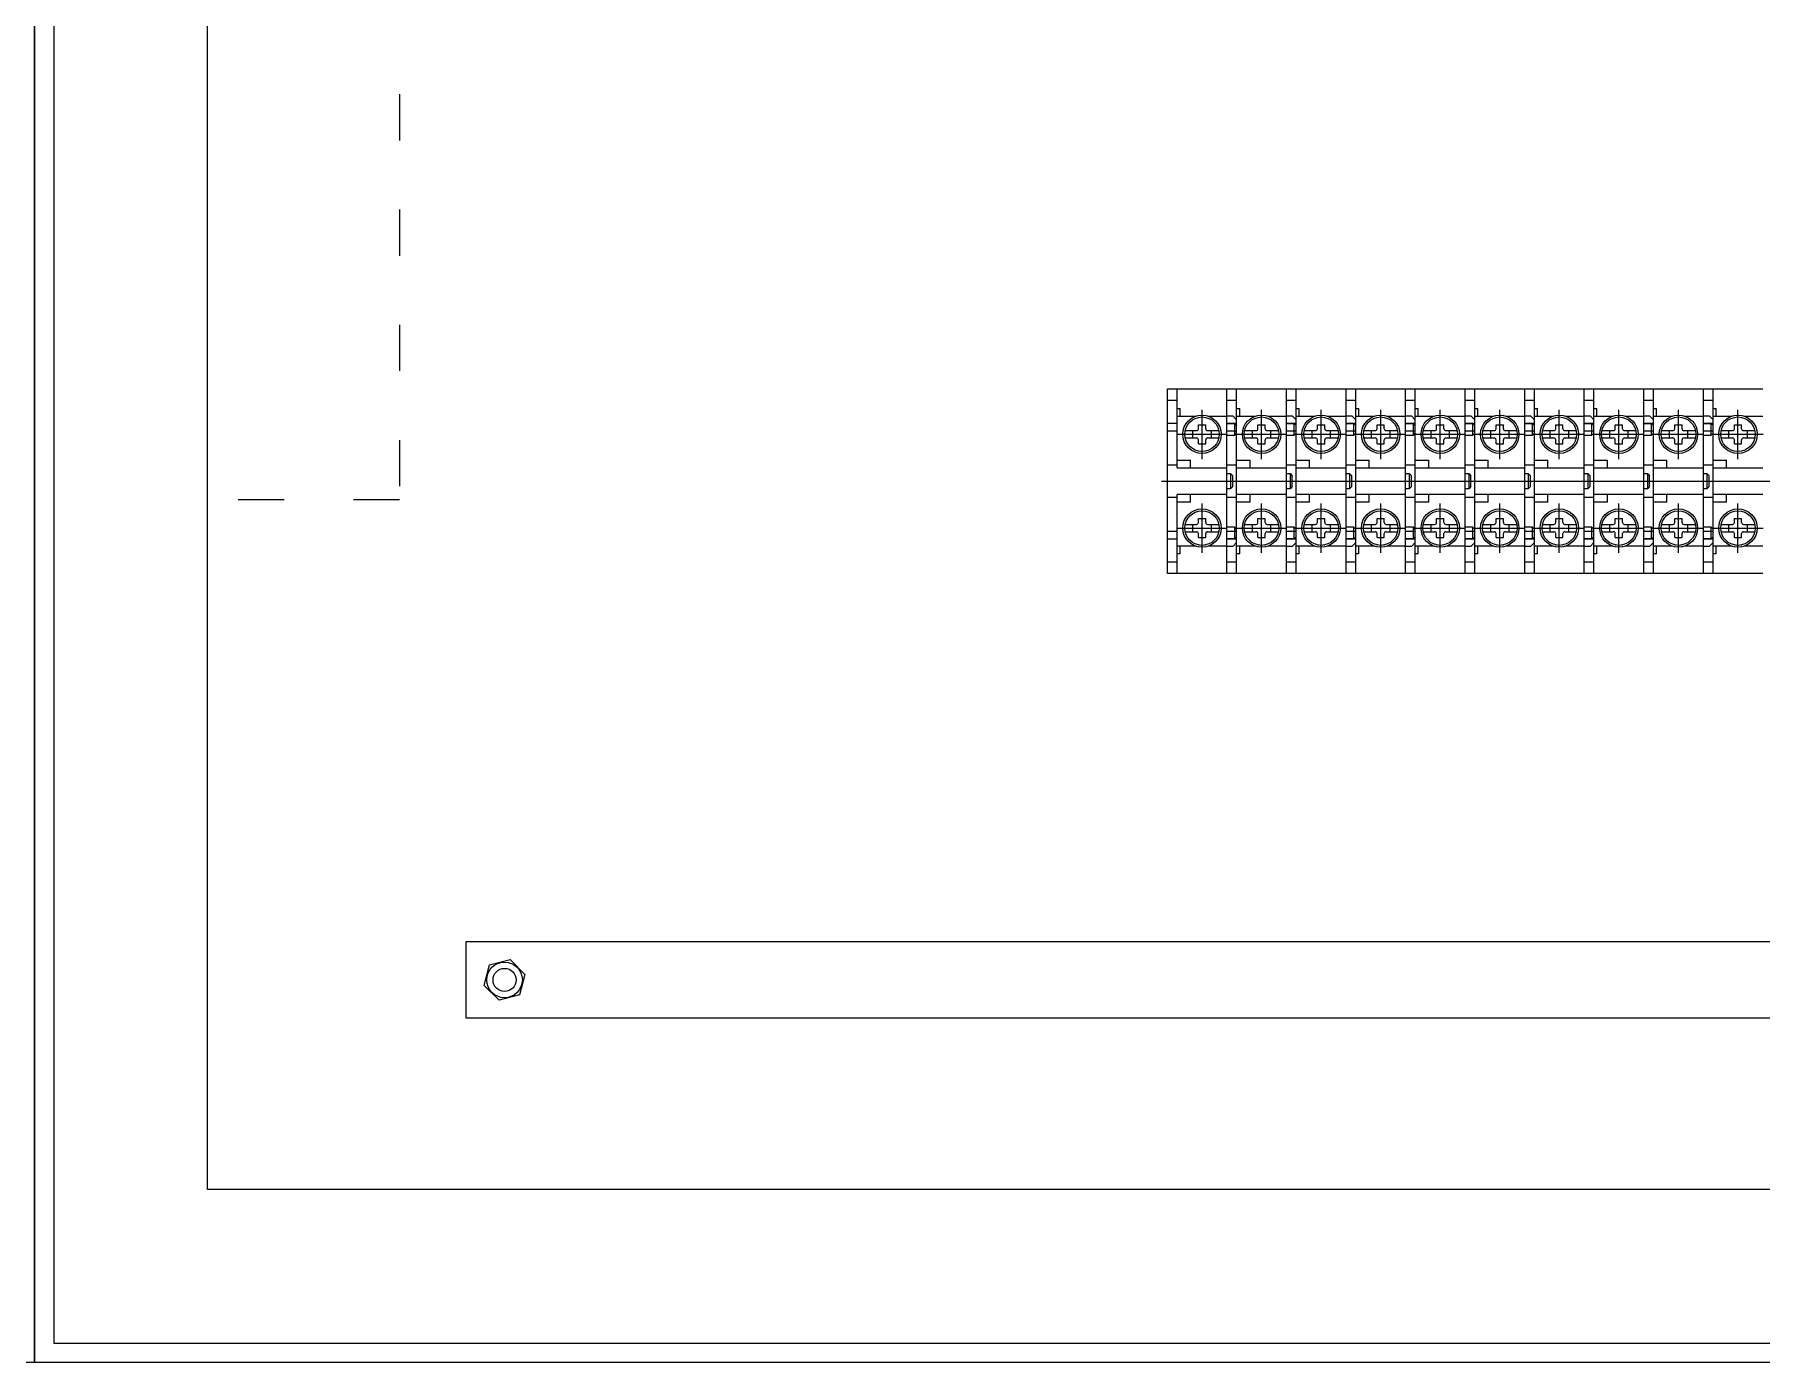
# Model space of a CAD drawing. Header units: millimetres. Extents: x 14879 to 38758, y -20740 to 1136.
# Drawn here: x 35817.1 to 36266.6, y -1711.8 to -1366.2 of the extents above; entities that cross this region are included whole.
import ezdxf

# ---------------------------------------------------------------- set-up
doc = ezdxf.new("R2010")
doc.units = ezdxf.units.MM
doc.linetypes.add('ACAD_ISO03W100', pattern=[30, 12, -18])
doc.linetypes.add('CENTER', pattern=[50.8, 31.75, -6.35, 6.35, -6.35])

msp = doc.modelspace()

# ---------------------------------------------------------------- linework, layer by layer
for p, q in [((35817.11, 288.21), (35817.11, -1666.79)), ((35817.11, -1711.79), (35817.11, 288.21)), ((35822.11, 283.21), (35822.11, -1706.79)), ((35862.11, -1666.79), (35862.11, 243.21)), ((35929.44, -1602.24), (36654.54, -1602.24)), ((35929.44, -1622.24), (35929.44, -1602.24)), ((36654.54, -1622.24), (35929.44, -1622.24)), ((35817.11, -1666.79), (35817.11, -1711.79)), ((36672.11, -1666.79), (35862.11, -1666.79)), ((35822.11, -1706.79), (36712.11, -1706.79)), ((35817.11, -1711.79), (34917.11, -1711.79)), ((36717.11, -1711.79), (35817.11, -1711.79))]:
    msp.add_line(p, q)
at = {"color": 3}
for p, q in [((36111.98, -1458.46), (36127.48, -1458.46)), ((36111.98, -1506.46), (36111.98, -1458.46)), ((36114.48, -1478.96), (36114.48, -1458.46)), ((36127.48, -1506.46), (36127.48, -1458.46)), ((36127.48, -1458.46), (36142.98, -1458.46)), ((36127.48, -1506.46), (36127.48, -1458.46)), ((36129.98, -1478.96), (36129.98, -1458.46)), ((36142.98, -1506.46), (36142.98, -1458.46)), ((36142.98, -1458.46), (36158.48, -1458.46)), ((36142.98, -1506.46), (36142.98, -1458.46)), ((36145.48, -1478.96), (36145.48, -1458.46)), ((36158.48, -1506.46), (36158.48, -1458.46)), ((36158.48, -1458.46), (36173.98, -1458.46)), ((36158.48, -1506.46), (36158.48, -1458.46)), ((36160.98, -1478.96), (36160.98, -1458.46)), ((36173.98, -1506.46), (36173.98, -1458.46)), ((36173.98, -1458.46), (36189.48, -1458.46)), ((36173.98, -1506.46), (36173.98, -1458.46)), ((36176.48, -1478.96), (36176.48, -1458.46)), ((36189.48, -1506.46), (36189.48, -1458.46)), ((36189.48, -1458.46), (36204.98, -1458.46)), ((36189.48, -1506.46), (36189.48, -1458.46)), ((36191.98, -1478.96), (36191.98, -1458.46)), ((36204.98, -1506.46), (36204.98, -1458.46)), ((36204.98, -1458.46), (36220.48, -1458.46)), ((36204.98, -1506.46), (36204.98, -1458.46)), ((36207.48, -1478.96), (36207.48, -1458.46)), ((36220.48, -1506.46), (36220.48, -1458.46)), ((36220.48, -1458.46), (36235.98, -1458.46)), ((36220.48, -1506.46), (36220.48, -1458.46)), ((36222.98, -1478.96), (36222.98, -1458.46)), ((36235.98, -1506.46), (36235.98, -1458.46)), ((36235.98, -1458.46), (36251.48, -1458.46)), ((36235.98, -1506.46), (36235.98, -1458.46)), ((36238.48, -1478.96), (36238.48, -1458.46)), ((36251.48, -1506.46), (36251.48, -1458.46)), ((36251.48, -1458.46), (36266.98, -1458.46)), ((36251.48, -1506.46), (36251.48, -1458.46)), ((36253.98, -1478.96), (36253.98, -1458.46)), ((36114.48, -1461.46), (36111.98, -1461.46)), ((36114.48, -1463.56), (36115.28, -1463.56)), ((36115.28, -1465.56), (36115.28, -1463.56)), ((36129.98, -1461.46), (36127.48, -1461.46)), ((36129.98, -1463.56), (36130.78, -1463.56)), ((36130.78, -1465.56), (36130.78, -1463.56)), ((36145.48, -1461.46), (36142.98, -1461.46)), ((36145.48, -1463.56), (36146.28, -1463.56)), ((36146.28, -1465.56), (36146.28, -1463.56)), ((36160.98, -1461.46), (36158.48, -1461.46)), ((36160.98, -1463.56), (36161.78, -1463.56)), ((36161.78, -1465.56), (36161.78, -1463.56)), ((36176.48, -1461.46), (36173.98, -1461.46)), ((36176.48, -1463.56), (36177.28, -1463.56)), ((36177.28, -1465.56), (36177.28, -1463.56)), ((36191.98, -1461.46), (36189.48, -1461.46)), ((36191.98, -1463.56), (36192.78, -1463.56)), ((36192.78, -1465.56), (36192.78, -1463.56)), ((36207.48, -1461.46), (36204.98, -1461.46)), ((36207.48, -1463.56), (36208.28, -1463.56)), ((36208.28, -1465.56), (36208.28, -1463.56)), ((36222.98, -1461.46), (36220.48, -1461.46)), ((36222.98, -1463.56), (36223.78, -1463.56)), ((36223.78, -1465.56), (36223.78, -1463.56)), ((36238.48, -1461.46), (36235.98, -1461.46)), ((36238.48, -1463.56), (36239.28, -1463.56)), ((36239.28, -1465.56), (36239.28, -1463.56)), ((36253.98, -1461.46), (36251.48, -1461.46)), ((36253.98, -1463.56), (36254.78, -1463.56)), ((36254.78, -1465.56), (36254.78, -1463.56)), ((36114.48, -1467.46), (36111.98, -1467.46)), ((36114.48, -1469.46), (36111.98, -1469.46)), ((36114.48, -1465.56), (36119.28, -1465.56)), ((36116.59, -1469.31), (36119.53, -1469.31)), ((36118.53, -1469.31), (36118.53, -1471.21)), ((36120.03, -1467.81), (36121.93, -1467.81)), ((36120.03, -1468.81), (36120.03, -1467.81)), ((36121.93, -1468.81), (36121.93, -1467.81)), ((36122.43, -1469.31), (36125.38, -1469.31)), ((36122.69, -1465.56), (36127.48, -1465.56)), ((36123.43, -1471.21), (36123.43, -1469.31)), ((36127.48, -1465.46), (36128.98, -1465.46)), ((36127.48, -1467.46), (36129.48, -1467.46)), ((36129.98, -1467.46), (36127.48, -1467.46)), ((36129.98, -1469.46), (36127.48, -1469.46)), ((36129.98, -1466.46), (36128.98, -1465.46)), ((36129.48, -1470.46), (36129.48, -1467.46)), ((36129.48, -1467.46), (36129.98, -1467.96)), ((36129.98, -1465.56), (36134.78, -1465.56)), ((36129.98, -1498.46), (36129.98, -1466.46)), ((36132.09, -1469.31), (36135.03, -1469.31)), ((36134.03, -1469.31), (36134.03, -1471.21)), ((36135.53, -1467.81), (36137.43, -1467.81)), ((36135.53, -1468.81), (36135.53, -1467.81)), ((36137.43, -1468.81), (36137.43, -1467.81)), ((36137.93, -1469.31), (36140.88, -1469.31)), ((36138.19, -1465.56), (36142.98, -1465.56)), ((36138.93, -1471.21), (36138.93, -1469.31)), ((36142.98, -1465.46), (36144.48, -1465.46)), ((36142.98, -1467.46), (36144.98, -1467.46)), ((36145.48, -1467.46), (36142.98, -1467.46)), ((36145.48, -1469.46), (36142.98, -1469.46)), ((36145.48, -1466.46), (36144.48, -1465.46)), ((36144.98, -1470.46), (36144.98, -1467.46)), ((36144.98, -1467.46), (36145.48, -1467.96)), ((36145.48, -1465.56), (36150.28, -1465.56)), ((36145.48, -1498.46), (36145.48, -1466.46)), ((36147.59, -1469.31), (36150.53, -1469.31)), ((36149.53, -1469.31), (36149.53, -1471.21)), ((36151.03, -1467.81), (36152.93, -1467.81)), ((36151.03, -1468.81), (36151.03, -1467.81)), ((36152.93, -1468.81), (36152.93, -1467.81)), ((36153.43, -1469.31), (36156.38, -1469.31)), ((36153.69, -1465.56), (36158.48, -1465.56)), ((36154.43, -1471.21), (36154.43, -1469.31)), ((36158.48, -1465.46), (36159.98, -1465.46)), ((36158.48, -1467.46), (36160.48, -1467.46)), ((36160.98, -1467.46), (36158.48, -1467.46)), ((36160.98, -1469.46), (36158.48, -1469.46)), ((36160.98, -1466.46), (36159.98, -1465.46)), ((36160.48, -1470.46), (36160.48, -1467.46)), ((36160.48, -1467.46), (36160.98, -1467.96)), ((36160.98, -1465.56), (36165.78, -1465.56)), ((36160.98, -1498.46), (36160.98, -1466.46)), ((36163.09, -1469.31), (36166.03, -1469.31)), ((36165.03, -1469.31), (36165.03, -1471.21)), ((36166.53, -1467.81), (36168.43, -1467.81)), ((36166.53, -1468.81), (36166.53, -1467.81)), ((36168.43, -1468.81), (36168.43, -1467.81)), ((36168.93, -1469.31), (36171.88, -1469.31)), ((36169.19, -1465.56), (36173.98, -1465.56)), ((36169.93, -1471.21), (36169.93, -1469.31)), ((36173.98, -1465.46), (36175.48, -1465.46)), ((36173.98, -1467.46), (36175.98, -1467.46)), ((36176.48, -1467.46), (36173.98, -1467.46)), ((36176.48, -1469.46), (36173.98, -1469.46)), ((36176.48, -1466.46), (36175.48, -1465.46)), ((36175.98, -1470.46), (36175.98, -1467.46)), ((36175.98, -1467.46), (36176.48, -1467.96)), ((36176.48, -1465.56), (36181.28, -1465.56)), ((36176.48, -1498.46), (36176.48, -1466.46)), ((36178.59, -1469.31), (36181.53, -1469.31)), ((36180.53, -1469.31), (36180.53, -1471.21)), ((36182.03, -1467.81), (36183.93, -1467.81)), ((36182.03, -1468.81), (36182.03, -1467.81)), ((36183.93, -1468.81), (36183.93, -1467.81)), ((36184.43, -1469.31), (36187.38, -1469.31)), ((36184.69, -1465.56), (36189.48, -1465.56)), ((36185.43, -1471.21), (36185.43, -1469.31)), ((36189.48, -1465.46), (36190.98, -1465.46)), ((36189.48, -1467.46), (36191.48, -1467.46)), ((36191.98, -1467.46), (36189.48, -1467.46)), ((36191.98, -1469.46), (36189.48, -1469.46)), ((36191.98, -1466.46), (36190.98, -1465.46)), ((36191.48, -1470.46), (36191.48, -1467.46)), ((36191.48, -1467.46), (36191.98, -1467.96)), ((36191.98, -1465.56), (36196.78, -1465.56)), ((36191.98, -1498.46), (36191.98, -1466.46)), ((36194.09, -1469.31), (36197.03, -1469.31)), ((36196.03, -1469.31), (36196.03, -1471.21)), ((36197.53, -1467.81), (36199.43, -1467.81)), ((36197.53, -1468.81), (36197.53, -1467.81)), ((36199.43, -1468.81), (36199.43, -1467.81)), ((36199.93, -1469.31), (36202.88, -1469.31)), ((36200.19, -1465.56), (36204.98, -1465.56)), ((36200.93, -1471.21), (36200.93, -1469.31)), ((36204.98, -1465.46), (36206.48, -1465.46)), ((36204.98, -1467.46), (36206.98, -1467.46)), ((36207.48, -1467.46), (36204.98, -1467.46)), ((36207.48, -1469.46), (36204.98, -1469.46)), ((36207.48, -1466.46), (36206.48, -1465.46)), ((36206.98, -1470.46), (36206.98, -1467.46)), ((36206.98, -1467.46), (36207.48, -1467.96)), ((36207.48, -1465.56), (36212.28, -1465.56)), ((36207.48, -1498.46), (36207.48, -1466.46)), ((36209.59, -1469.31), (36212.53, -1469.31)), ((36211.53, -1469.31), (36211.53, -1471.21)), ((36213.03, -1467.81), (36214.93, -1467.81)), ((36213.03, -1468.81), (36213.03, -1467.81)), ((36214.93, -1468.81), (36214.93, -1467.81)), ((36215.43, -1469.31), (36218.38, -1469.31)), ((36215.69, -1465.56), (36220.48, -1465.56)), ((36216.43, -1471.21), (36216.43, -1469.31)), ((36220.48, -1465.46), (36221.98, -1465.46)), ((36220.48, -1467.46), (36222.48, -1467.46)), ((36222.98, -1467.46), (36220.48, -1467.46)), ((36222.98, -1469.46), (36220.48, -1469.46)), ((36222.98, -1466.46), (36221.98, -1465.46)), ((36222.48, -1470.46), (36222.48, -1467.46)), ((36222.48, -1467.46), (36222.98, -1467.96)), ((36222.98, -1465.56), (36227.78, -1465.56)), ((36222.98, -1498.46), (36222.98, -1466.46)), ((36225.09, -1469.31), (36228.03, -1469.31)), ((36227.03, -1469.31), (36227.03, -1471.21)), ((36228.53, -1467.81), (36230.43, -1467.81)), ((36228.53, -1468.81), (36228.53, -1467.81)), ((36230.43, -1468.81), (36230.43, -1467.81)), ((36230.93, -1469.31), (36233.88, -1469.31)), ((36231.19, -1465.56), (36235.98, -1465.56)), ((36231.93, -1471.21), (36231.93, -1469.31)), ((36235.98, -1465.46), (36237.48, -1465.46)), ((36235.98, -1467.46), (36237.98, -1467.46)), ((36238.48, -1467.46), (36235.98, -1467.46)), ((36238.48, -1469.46), (36235.98, -1469.46)), ((36238.48, -1466.46), (36237.48, -1465.46)), ((36237.98, -1470.46), (36237.98, -1467.46)), ((36237.98, -1467.46), (36238.48, -1467.96)), ((36238.48, -1465.56), (36243.28, -1465.56)), ((36238.48, -1498.46), (36238.48, -1466.46)), ((36240.59, -1469.31), (36243.53, -1469.31)), ((36242.53, -1469.31), (36242.53, -1471.21)), ((36244.03, -1467.81), (36245.93, -1467.81)), ((36244.03, -1468.81), (36244.03, -1467.81)), ((36245.93, -1468.81), (36245.93, -1467.81)), ((36246.43, -1469.31), (36249.38, -1469.31)), ((36246.69, -1465.56), (36251.48, -1465.56)), ((36247.43, -1471.21), (36247.43, -1469.31)), ((36251.48, -1465.46), (36252.98, -1465.46)), ((36251.48, -1467.46), (36253.48, -1467.46)), ((36253.98, -1467.46), (36251.48, -1467.46)), ((36253.98, -1469.46), (36251.48, -1469.46)), ((36253.98, -1466.46), (36252.98, -1465.46)), ((36253.48, -1470.46), (36253.48, -1467.46)), ((36253.48, -1467.46), (36253.98, -1467.96)), ((36253.98, -1465.56), (36258.78, -1465.56)), ((36253.98, -1498.46), (36253.98, -1466.46)), ((36256.09, -1469.31), (36259.03, -1469.31)), ((36258.03, -1469.31), (36258.03, -1471.21)), ((36259.53, -1467.81), (36261.43, -1467.81)), ((36259.53, -1468.81), (36259.53, -1467.81)), ((36261.43, -1468.81), (36261.43, -1467.81)), ((36261.93, -1469.31), (36264.88, -1469.31)), ((36262.19, -1465.56), (36266.98, -1465.56)), ((36262.93, -1471.21), (36262.93, -1469.31)), ((36116.59, -1471.21), (36119.53, -1471.21)), ((36120.03, -1472.71), (36120.03, -1471.71)), ((36120.03, -1472.71), (36121.93, -1472.71)), ((36121.93, -1472.71), (36121.93, -1471.71)), ((36122.43, -1471.21), (36125.38, -1471.21)), ((36127.48, -1470.46), (36129.48, -1470.46)), ((36129.48, -1470.46), (36129.98, -1469.96)), ((36132.09, -1471.21), (36135.03, -1471.21)), ((36135.53, -1472.71), (36135.53, -1471.71)), ((36135.53, -1472.71), (36137.43, -1472.71)), ((36137.43, -1472.71), (36137.43, -1471.71)), ((36137.93, -1471.21), (36140.88, -1471.21)), ((36142.98, -1470.46), (36144.98, -1470.46)), ((36144.98, -1470.46), (36145.48, -1469.96)), ((36147.59, -1471.21), (36150.53, -1471.21)), ((36151.03, -1472.71), (36151.03, -1471.71)), ((36151.03, -1472.71), (36152.93, -1472.71)), ((36152.93, -1472.71), (36152.93, -1471.71)), ((36153.43, -1471.21), (36156.38, -1471.21)), ((36158.48, -1470.46), (36160.48, -1470.46)), ((36160.48, -1470.46), (36160.98, -1469.96)), ((36163.09, -1471.21), (36166.03, -1471.21)), ((36166.53, -1472.71), (36166.53, -1471.71)), ((36166.53, -1472.71), (36168.43, -1472.71)), ((36168.43, -1472.71), (36168.43, -1471.71)), ((36168.93, -1471.21), (36171.88, -1471.21)), ((36173.98, -1470.46), (36175.98, -1470.46)), ((36175.98, -1470.46), (36176.48, -1469.96)), ((36178.59, -1471.21), (36181.53, -1471.21)), ((36182.03, -1472.71), (36182.03, -1471.71)), ((36182.03, -1472.71), (36183.93, -1472.71)), ((36183.93, -1472.71), (36183.93, -1471.71)), ((36184.43, -1471.21), (36187.38, -1471.21)), ((36189.48, -1470.46), (36191.48, -1470.46)), ((36191.48, -1470.46), (36191.98, -1469.96)), ((36194.09, -1471.21), (36197.03, -1471.21)), ((36197.53, -1472.71), (36197.53, -1471.71)), ((36197.53, -1472.71), (36199.43, -1472.71)), ((36199.43, -1472.71), (36199.43, -1471.71)), ((36199.93, -1471.21), (36202.88, -1471.21)), ((36204.98, -1470.46), (36206.98, -1470.46)), ((36206.98, -1470.46), (36207.48, -1469.96)), ((36209.59, -1471.21), (36212.53, -1471.21)), ((36213.03, -1472.71), (36213.03, -1471.71)), ((36213.03, -1472.71), (36214.93, -1472.71)), ((36214.93, -1472.71), (36214.93, -1471.71)), ((36215.43, -1471.21), (36218.38, -1471.21)), ((36220.48, -1470.46), (36222.48, -1470.46)), ((36222.48, -1470.46), (36222.98, -1469.96)), ((36225.09, -1471.21), (36228.03, -1471.21)), ((36228.53, -1472.71), (36228.53, -1471.71)), ((36228.53, -1472.71), (36230.43, -1472.71)), ((36230.43, -1472.71), (36230.43, -1471.71)), ((36230.93, -1471.21), (36233.88, -1471.21)), ((36235.98, -1470.46), (36237.98, -1470.46)), ((36237.98, -1470.46), (36238.48, -1469.96)), ((36240.59, -1471.21), (36243.53, -1471.21)), ((36244.03, -1472.71), (36244.03, -1471.71)), ((36244.03, -1472.71), (36245.93, -1472.71)), ((36245.93, -1472.71), (36245.93, -1471.71)), ((36246.43, -1471.21), (36249.38, -1471.21)), ((36251.48, -1470.46), (36253.48, -1470.46)), ((36253.48, -1470.46), (36253.98, -1469.96)), ((36256.09, -1471.21), (36259.03, -1471.21)), ((36259.53, -1472.71), (36259.53, -1471.71)), ((36259.53, -1472.71), (36261.43, -1472.71)), ((36261.43, -1472.71), (36261.43, -1471.71)), ((36261.93, -1471.21), (36264.88, -1471.21)), ((36114.48, -1478.26), (36111.98, -1478.26)), ((36114.48, -1476.96), (36117.98, -1476.96)), ((36117.98, -1478.96), (36117.98, -1476.96)), ((36120.18, -1474.76), (36120.18, -1474.69)), ((36121.78, -1474.69), (36121.78, -1474.76)), ((36129.98, -1478.26), (36127.48, -1478.26)), ((36129.98, -1476.96), (36133.48, -1476.96)), ((36133.48, -1478.96), (36133.48, -1476.96)), ((36135.68, -1474.76), (36135.68, -1474.69)), ((36137.28, -1474.69), (36137.28, -1474.76)), ((36145.48, -1478.26), (36142.98, -1478.26)), ((36145.48, -1476.96), (36148.98, -1476.96)), ((36148.98, -1478.96), (36148.98, -1476.96)), ((36151.18, -1474.76), (36151.18, -1474.69)), ((36152.78, -1474.69), (36152.78, -1474.76)), ((36160.98, -1478.26), (36158.48, -1478.26)), ((36160.98, -1476.96), (36164.48, -1476.96)), ((36164.48, -1478.96), (36164.48, -1476.96)), ((36166.68, -1474.76), (36166.68, -1474.69)), ((36168.28, -1474.69), (36168.28, -1474.76)), ((36176.48, -1478.26), (36173.98, -1478.26)), ((36176.48, -1476.96), (36179.98, -1476.96)), ((36179.98, -1478.96), (36179.98, -1476.96)), ((36182.18, -1474.76), (36182.18, -1474.69)), ((36183.78, -1474.69), (36183.78, -1474.76)), ((36191.98, -1478.26), (36189.48, -1478.26)), ((36191.98, -1476.96), (36195.48, -1476.96)), ((36195.48, -1478.96), (36195.48, -1476.96)), ((36197.68, -1474.76), (36197.68, -1474.69)), ((36199.28, -1474.69), (36199.28, -1474.76)), ((36207.48, -1478.26), (36204.98, -1478.26)), ((36207.48, -1476.96), (36210.98, -1476.96)), ((36210.98, -1478.96), (36210.98, -1476.96)), ((36213.18, -1474.76), (36213.18, -1474.69)), ((36214.78, -1474.69), (36214.78, -1474.76)), ((36222.98, -1478.26), (36220.48, -1478.26)), ((36222.98, -1476.96), (36226.48, -1476.96)), ((36226.48, -1478.96), (36226.48, -1476.96)), ((36228.68, -1474.76), (36228.68, -1474.69)), ((36230.28, -1474.69), (36230.28, -1474.76)), ((36238.48, -1478.26), (36235.98, -1478.26)), ((36238.48, -1476.96), (36241.98, -1476.96)), ((36241.98, -1478.96), (36241.98, -1476.96)), ((36244.18, -1474.76), (36244.18, -1474.69)), ((36245.78, -1474.69), (36245.78, -1474.76)), ((36253.98, -1478.26), (36251.48, -1478.26)), ((36253.98, -1476.96), (36257.48, -1476.96)), ((36257.48, -1478.96), (36257.48, -1476.96)), ((36259.68, -1474.76), (36259.68, -1474.69)), ((36261.28, -1474.69), (36261.28, -1474.76)), ((36114.48, -1478.96), (36127.48, -1478.96)), ((36128.48, -1480.56), (36127.48, -1480.56)), ((36128.48, -1484.36), (36128.48, -1480.56)), ((36128.48, -1480.56), (36128.98, -1481.06)), ((36128.98, -1483.86), (36128.98, -1481.06)), ((36129.98, -1478.96), (36142.98, -1478.96)), ((36143.98, -1480.56), (36142.98, -1480.56)), ((36143.98, -1484.36), (36143.98, -1480.56)), ((36143.98, -1480.56), (36144.48, -1481.06)), ((36144.48, -1483.86), (36144.48, -1481.06)), ((36145.48, -1478.96), (36158.48, -1478.96)), ((36159.48, -1480.56), (36158.48, -1480.56)), ((36159.48, -1484.36), (36159.48, -1480.56)), ((36159.48, -1480.56), (36159.98, -1481.06)), ((36159.98, -1483.86), (36159.98, -1481.06)), ((36160.98, -1478.96), (36173.98, -1478.96)), ((36174.98, -1480.56), (36173.98, -1480.56)), ((36174.98, -1484.36), (36174.98, -1480.56)), ((36174.98, -1480.56), (36175.48, -1481.06)), ((36175.48, -1483.86), (36175.48, -1481.06)), ((36176.48, -1478.96), (36189.48, -1478.96)), ((36190.48, -1480.56), (36189.48, -1480.56)), ((36190.48, -1484.36), (36190.48, -1480.56)), ((36190.48, -1480.56), (36190.98, -1481.06)), ((36190.98, -1483.86), (36190.98, -1481.06)), ((36191.98, -1478.96), (36204.98, -1478.96)), ((36205.98, -1480.56), (36204.98, -1480.56)), ((36205.98, -1484.36), (36205.98, -1480.56)), ((36205.98, -1480.56), (36206.48, -1481.06)), ((36206.48, -1483.86), (36206.48, -1481.06)), ((36207.48, -1478.96), (36220.48, -1478.96)), ((36221.48, -1480.56), (36220.48, -1480.56)), ((36221.48, -1484.36), (36221.48, -1480.56)), ((36221.48, -1480.56), (36221.98, -1481.06)), ((36221.98, -1483.86), (36221.98, -1481.06)), ((36222.98, -1478.96), (36235.98, -1478.96)), ((36236.98, -1480.56), (36235.98, -1480.56)), ((36236.98, -1484.36), (36236.98, -1480.56)), ((36236.98, -1480.56), (36237.48, -1481.06)), ((36237.48, -1483.86), (36237.48, -1481.06)), ((36238.48, -1478.96), (36251.48, -1478.96)), ((36252.48, -1480.56), (36251.48, -1480.56)), ((36252.48, -1484.36), (36252.48, -1480.56)), ((36252.48, -1480.56), (36252.98, -1481.06)), ((36252.98, -1483.86), (36252.98, -1481.06)), ((36253.98, -1478.96), (36266.98, -1478.96)), ((36111.98, -1486.66), (36114.48, -1486.66)), ((36127.48, -1485.96), (36114.48, -1485.96)), ((36114.48, -1506.46), (36114.48, -1485.96)), ((36117.98, -1487.96), (36117.98, -1485.96)), ((36127.48, -1484.36), (36128.48, -1484.36)), ((36127.48, -1486.66), (36129.98, -1486.66)), ((36128.98, -1483.86), (36128.48, -1484.36)), ((36142.98, -1485.96), (36129.98, -1485.96)), ((36129.98, -1506.46), (36129.98, -1485.96)), ((36133.48, -1487.96), (36133.48, -1485.96)), ((36142.98, -1484.36), (36143.98, -1484.36)), ((36142.98, -1486.66), (36145.48, -1486.66)), ((36144.48, -1483.86), (36143.98, -1484.36)), ((36158.48, -1485.96), (36145.48, -1485.96)), ((36145.48, -1506.46), (36145.48, -1485.96)), ((36148.98, -1487.96), (36148.98, -1485.96)), ((36158.48, -1484.36), (36159.48, -1484.36)), ((36158.48, -1486.66), (36160.98, -1486.66)), ((36159.98, -1483.86), (36159.48, -1484.36)), ((36173.98, -1485.96), (36160.98, -1485.96)), ((36160.98, -1506.46), (36160.98, -1485.96)), ((36164.48, -1487.96), (36164.48, -1485.96)), ((36173.98, -1484.36), (36174.98, -1484.36)), ((36173.98, -1486.66), (36176.48, -1486.66)), ((36175.48, -1483.86), (36174.98, -1484.36)), ((36189.48, -1485.96), (36176.48, -1485.96)), ((36176.48, -1506.46), (36176.48, -1485.96)), ((36179.98, -1487.96), (36179.98, -1485.96)), ((36189.48, -1484.36), (36190.48, -1484.36)), ((36189.48, -1486.66), (36191.98, -1486.66)), ((36190.98, -1483.86), (36190.48, -1484.36)), ((36204.98, -1485.96), (36191.98, -1485.96)), ((36191.98, -1506.46), (36191.98, -1485.96)), ((36195.48, -1487.96), (36195.48, -1485.96)), ((36204.98, -1484.36), (36205.98, -1484.36)), ((36204.98, -1486.66), (36207.48, -1486.66)), ((36206.48, -1483.86), (36205.98, -1484.36)), ((36220.48, -1485.96), (36207.48, -1485.96)), ((36207.48, -1506.46), (36207.48, -1485.96)), ((36210.98, -1487.96), (36210.98, -1485.96)), ((36220.48, -1484.36), (36221.48, -1484.36)), ((36220.48, -1486.66), (36222.98, -1486.66)), ((36221.98, -1483.86), (36221.48, -1484.36)), ((36235.98, -1485.96), (36222.98, -1485.96)), ((36222.98, -1506.46), (36222.98, -1485.96)), ((36226.48, -1487.96), (36226.48, -1485.96)), ((36235.98, -1484.36), (36236.98, -1484.36)), ((36235.98, -1486.66), (36238.48, -1486.66)), ((36237.48, -1483.86), (36236.98, -1484.36)), ((36251.48, -1485.96), (36238.48, -1485.96)), ((36238.48, -1506.46), (36238.48, -1485.96)), ((36241.98, -1487.96), (36241.98, -1485.96)), ((36251.48, -1484.36), (36252.48, -1484.36)), ((36251.48, -1486.66), (36253.98, -1486.66)), ((36252.98, -1483.86), (36252.48, -1484.36)), ((36266.98, -1485.96), (36253.98, -1485.96)), ((36253.98, -1506.46), (36253.98, -1485.96)), ((36257.48, -1487.96), (36257.48, -1485.96)), ((36117.98, -1487.96), (36114.48, -1487.96)), ((36120.03, -1492.21), (36121.93, -1492.21)), ((36120.03, -1493.21), (36120.03, -1492.21)), ((36121.93, -1493.21), (36121.93, -1492.21)), ((36133.48, -1487.96), (36129.98, -1487.96)), ((36135.53, -1492.21), (36137.43, -1492.21)), ((36135.53, -1493.21), (36135.53, -1492.21)), ((36137.43, -1493.21), (36137.43, -1492.21)), ((36148.98, -1487.96), (36145.48, -1487.96)), ((36151.03, -1492.21), (36152.93, -1492.21)), ((36151.03, -1493.21), (36151.03, -1492.21)), ((36152.93, -1493.21), (36152.93, -1492.21)), ((36164.48, -1487.96), (36160.98, -1487.96)), ((36166.53, -1492.21), (36168.43, -1492.21)), ((36166.53, -1493.21), (36166.53, -1492.21)), ((36168.43, -1493.21), (36168.43, -1492.21)), ((36179.98, -1487.96), (36176.48, -1487.96)), ((36182.03, -1492.21), (36183.93, -1492.21)), ((36182.03, -1493.21), (36182.03, -1492.21)), ((36183.93, -1493.21), (36183.93, -1492.21)), ((36195.48, -1487.96), (36191.98, -1487.96)), ((36197.53, -1492.21), (36199.43, -1492.21)), ((36197.53, -1493.21), (36197.53, -1492.21)), ((36199.43, -1493.21), (36199.43, -1492.21)), ((36210.98, -1487.96), (36207.48, -1487.96)), ((36213.03, -1492.21), (36214.93, -1492.21)), ((36213.03, -1493.21), (36213.03, -1492.21)), ((36214.93, -1493.21), (36214.93, -1492.21)), ((36226.48, -1487.96), (36222.98, -1487.96)), ((36228.53, -1492.21), (36230.43, -1492.21)), ((36228.53, -1493.21), (36228.53, -1492.21)), ((36230.43, -1493.21), (36230.43, -1492.21)), ((36241.98, -1487.96), (36238.48, -1487.96)), ((36244.03, -1492.21), (36245.93, -1492.21)), ((36244.03, -1493.21), (36244.03, -1492.21)), ((36245.93, -1493.21), (36245.93, -1492.21)), ((36257.48, -1487.96), (36253.98, -1487.96)), ((36259.53, -1492.21), (36261.43, -1492.21)), ((36259.53, -1493.21), (36259.53, -1492.21)), ((36261.43, -1493.21), (36261.43, -1492.21)), ((36111.98, -1495.46), (36114.48, -1495.46)), ((36116.59, -1493.71), (36119.53, -1493.71)), ((36116.59, -1495.61), (36119.53, -1495.61)), ((36118.53, -1493.71), (36118.53, -1495.61)), ((36120.03, -1497.11), (36120.03, -1496.11)), ((36121.93, -1497.11), (36121.93, -1496.11)), ((36122.43, -1493.71), (36125.38, -1493.71)), ((36122.43, -1495.61), (36125.38, -1495.61)), ((36123.43, -1495.61), (36123.43, -1493.71)), ((36129.48, -1494.46), (36127.48, -1494.46)), ((36127.48, -1495.46), (36129.98, -1495.46)), ((36129.48, -1497.46), (36129.48, -1494.46)), ((36129.98, -1494.96), (36129.48, -1494.46)), ((36132.09, -1493.71), (36135.03, -1493.71)), ((36132.09, -1495.61), (36135.03, -1495.61)), ((36134.03, -1493.71), (36134.03, -1495.61)), ((36135.53, -1497.11), (36135.53, -1496.11)), ((36137.43, -1497.11), (36137.43, -1496.11)), ((36137.93, -1493.71), (36140.88, -1493.71)), ((36137.93, -1495.61), (36140.88, -1495.61)), ((36138.93, -1495.61), (36138.93, -1493.71)), ((36144.98, -1494.46), (36142.98, -1494.46)), ((36142.98, -1495.46), (36145.48, -1495.46)), ((36144.98, -1497.46), (36144.98, -1494.46)), ((36145.48, -1494.96), (36144.98, -1494.46)), ((36147.59, -1493.71), (36150.53, -1493.71)), ((36147.59, -1495.61), (36150.53, -1495.61)), ((36149.53, -1493.71), (36149.53, -1495.61)), ((36151.03, -1497.11), (36151.03, -1496.11)), ((36152.93, -1497.11), (36152.93, -1496.11)), ((36153.43, -1493.71), (36156.38, -1493.71)), ((36153.43, -1495.61), (36156.38, -1495.61)), ((36154.43, -1495.61), (36154.43, -1493.71)), ((36160.48, -1494.46), (36158.48, -1494.46)), ((36158.48, -1495.46), (36160.98, -1495.46)), ((36160.48, -1497.46), (36160.48, -1494.46)), ((36160.98, -1494.96), (36160.48, -1494.46)), ((36163.09, -1493.71), (36166.03, -1493.71)), ((36163.09, -1495.61), (36166.03, -1495.61)), ((36165.03, -1493.71), (36165.03, -1495.61)), ((36166.53, -1497.11), (36166.53, -1496.11)), ((36168.43, -1497.11), (36168.43, -1496.11)), ((36168.93, -1493.71), (36171.88, -1493.71)), ((36168.93, -1495.61), (36171.88, -1495.61)), ((36169.93, -1495.61), (36169.93, -1493.71)), ((36175.98, -1494.46), (36173.98, -1494.46)), ((36173.98, -1495.46), (36176.48, -1495.46)), ((36175.98, -1497.46), (36175.98, -1494.46)), ((36176.48, -1494.96), (36175.98, -1494.46)), ((36178.59, -1493.71), (36181.53, -1493.71)), ((36178.59, -1495.61), (36181.53, -1495.61)), ((36180.53, -1493.71), (36180.53, -1495.61)), ((36182.03, -1497.11), (36182.03, -1496.11)), ((36183.93, -1497.11), (36183.93, -1496.11)), ((36184.43, -1493.71), (36187.38, -1493.71)), ((36184.43, -1495.61), (36187.38, -1495.61)), ((36185.43, -1495.61), (36185.43, -1493.71)), ((36191.48, -1494.46), (36189.48, -1494.46)), ((36189.48, -1495.46), (36191.98, -1495.46)), ((36191.48, -1497.46), (36191.48, -1494.46)), ((36191.98, -1494.96), (36191.48, -1494.46)), ((36194.09, -1493.71), (36197.03, -1493.71)), ((36194.09, -1495.61), (36197.03, -1495.61)), ((36196.03, -1493.71), (36196.03, -1495.61)), ((36197.53, -1497.11), (36197.53, -1496.11)), ((36199.43, -1497.11), (36199.43, -1496.11)), ((36199.93, -1493.71), (36202.88, -1493.71)), ((36199.93, -1495.61), (36202.88, -1495.61)), ((36200.93, -1495.61), (36200.93, -1493.71)), ((36206.98, -1494.46), (36204.98, -1494.46)), ((36204.98, -1495.46), (36207.48, -1495.46)), ((36206.98, -1497.46), (36206.98, -1494.46)), ((36207.48, -1494.96), (36206.98, -1494.46)), ((36209.59, -1493.71), (36212.53, -1493.71)), ((36209.59, -1495.61), (36212.53, -1495.61)), ((36211.53, -1493.71), (36211.53, -1495.61)), ((36213.03, -1497.11), (36213.03, -1496.11)), ((36214.93, -1497.11), (36214.93, -1496.11)), ((36215.43, -1493.71), (36218.38, -1493.71)), ((36215.43, -1495.61), (36218.38, -1495.61)), ((36216.43, -1495.61), (36216.43, -1493.71)), ((36222.48, -1494.46), (36220.48, -1494.46)), ((36220.48, -1495.46), (36222.98, -1495.46)), ((36222.48, -1497.46), (36222.48, -1494.46)), ((36222.98, -1494.96), (36222.48, -1494.46)), ((36225.09, -1493.71), (36228.03, -1493.71)), ((36225.09, -1495.61), (36228.03, -1495.61)), ((36227.03, -1493.71), (36227.03, -1495.61)), ((36228.53, -1497.11), (36228.53, -1496.11)), ((36230.43, -1497.11), (36230.43, -1496.11)), ((36230.93, -1493.71), (36233.88, -1493.71)), ((36230.93, -1495.61), (36233.88, -1495.61)), ((36231.93, -1495.61), (36231.93, -1493.71)), ((36237.98, -1494.46), (36235.98, -1494.46)), ((36235.98, -1495.46), (36238.48, -1495.46)), ((36237.98, -1497.46), (36237.98, -1494.46)), ((36238.48, -1494.96), (36237.98, -1494.46)), ((36240.59, -1493.71), (36243.53, -1493.71)), ((36240.59, -1495.61), (36243.53, -1495.61)), ((36242.53, -1493.71), (36242.53, -1495.61)), ((36244.03, -1497.11), (36244.03, -1496.11)), ((36245.93, -1497.11), (36245.93, -1496.11)), ((36246.43, -1493.71), (36249.38, -1493.71)), ((36246.43, -1495.61), (36249.38, -1495.61)), ((36247.43, -1495.61), (36247.43, -1493.71)), ((36253.48, -1494.46), (36251.48, -1494.46)), ((36251.48, -1495.46), (36253.98, -1495.46)), ((36253.48, -1497.46), (36253.48, -1494.46)), ((36253.98, -1494.96), (36253.48, -1494.46)), ((36256.09, -1493.71), (36259.03, -1493.71)), ((36256.09, -1495.61), (36259.03, -1495.61)), ((36258.03, -1493.71), (36258.03, -1495.61)), ((36259.53, -1497.11), (36259.53, -1496.11)), ((36261.43, -1497.11), (36261.43, -1496.11)), ((36261.93, -1493.71), (36264.88, -1493.71)), ((36261.93, -1495.61), (36264.88, -1495.61)), ((36262.93, -1495.61), (36262.93, -1493.71)), ((36111.98, -1497.46), (36114.48, -1497.46)), ((36119.28, -1499.36), (36114.48, -1499.36)), ((36115.28, -1501.36), (36115.28, -1499.36)), ((36120.03, -1497.11), (36121.93, -1497.11)), ((36120.18, -1499.16), (36120.18, -1499.09)), ((36121.78, -1499.09), (36121.78, -1499.16)), ((36127.48, -1499.36), (36122.69, -1499.36)), ((36129.48, -1497.46), (36127.48, -1497.46)), ((36127.48, -1497.46), (36129.98, -1497.46)), ((36128.98, -1499.46), (36127.48, -1499.46)), ((36128.98, -1499.46), (36129.98, -1498.46)), ((36129.98, -1496.96), (36129.48, -1497.46)), ((36134.78, -1499.36), (36129.98, -1499.36)), ((36130.78, -1501.36), (36130.78, -1499.36)), ((36135.53, -1497.11), (36137.43, -1497.11)), ((36135.68, -1499.16), (36135.68, -1499.09)), ((36137.28, -1499.09), (36137.28, -1499.16)), ((36142.98, -1499.36), (36138.19, -1499.36)), ((36144.98, -1497.46), (36142.98, -1497.46)), ((36142.98, -1497.46), (36145.48, -1497.46)), ((36144.48, -1499.46), (36142.98, -1499.46)), ((36144.48, -1499.46), (36145.48, -1498.46)), ((36145.48, -1496.96), (36144.98, -1497.46)), ((36150.28, -1499.36), (36145.48, -1499.36)), ((36146.28, -1501.36), (36146.28, -1499.36)), ((36151.03, -1497.11), (36152.93, -1497.11)), ((36151.18, -1499.16), (36151.18, -1499.09)), ((36152.78, -1499.09), (36152.78, -1499.16)), ((36158.48, -1499.36), (36153.69, -1499.36)), ((36160.48, -1497.46), (36158.48, -1497.46)), ((36158.48, -1497.46), (36160.98, -1497.46)), ((36159.98, -1499.46), (36158.48, -1499.46)), ((36159.98, -1499.46), (36160.98, -1498.46)), ((36160.98, -1496.96), (36160.48, -1497.46)), ((36165.78, -1499.36), (36160.98, -1499.36)), ((36161.78, -1501.36), (36161.78, -1499.36)), ((36166.53, -1497.11), (36168.43, -1497.11)), ((36166.68, -1499.16), (36166.68, -1499.09)), ((36168.28, -1499.09), (36168.28, -1499.16)), ((36173.98, -1499.36), (36169.19, -1499.36)), ((36175.98, -1497.46), (36173.98, -1497.46)), ((36173.98, -1497.46), (36176.48, -1497.46)), ((36175.48, -1499.46), (36173.98, -1499.46)), ((36175.48, -1499.46), (36176.48, -1498.46)), ((36176.48, -1496.96), (36175.98, -1497.46)), ((36181.28, -1499.36), (36176.48, -1499.36)), ((36177.28, -1501.36), (36177.28, -1499.36)), ((36182.03, -1497.11), (36183.93, -1497.11)), ((36182.18, -1499.16), (36182.18, -1499.09)), ((36183.78, -1499.09), (36183.78, -1499.16)), ((36189.48, -1499.36), (36184.69, -1499.36)), ((36191.48, -1497.46), (36189.48, -1497.46)), ((36189.48, -1497.46), (36191.98, -1497.46)), ((36190.98, -1499.46), (36189.48, -1499.46)), ((36190.98, -1499.46), (36191.98, -1498.46)), ((36191.98, -1496.96), (36191.48, -1497.46)), ((36196.78, -1499.36), (36191.98, -1499.36)), ((36192.78, -1501.36), (36192.78, -1499.36)), ((36197.53, -1497.11), (36199.43, -1497.11)), ((36197.68, -1499.16), (36197.68, -1499.09)), ((36199.28, -1499.09), (36199.28, -1499.16)), ((36204.98, -1499.36), (36200.19, -1499.36)), ((36206.98, -1497.46), (36204.98, -1497.46)), ((36204.98, -1497.46), (36207.48, -1497.46)), ((36206.48, -1499.46), (36204.98, -1499.46)), ((36206.48, -1499.46), (36207.48, -1498.46)), ((36207.48, -1496.96), (36206.98, -1497.46)), ((36212.28, -1499.36), (36207.48, -1499.36)), ((36208.28, -1501.36), (36208.28, -1499.36)), ((36213.03, -1497.11), (36214.93, -1497.11)), ((36213.18, -1499.16), (36213.18, -1499.09)), ((36214.78, -1499.09), (36214.78, -1499.16)), ((36220.48, -1499.36), (36215.69, -1499.36)), ((36222.48, -1497.46), (36220.48, -1497.46)), ((36220.48, -1497.46), (36222.98, -1497.46)), ((36221.98, -1499.46), (36220.48, -1499.46)), ((36221.98, -1499.46), (36222.98, -1498.46)), ((36222.98, -1496.96), (36222.48, -1497.46)), ((36227.78, -1499.36), (36222.98, -1499.36)), ((36223.78, -1501.36), (36223.78, -1499.36)), ((36228.53, -1497.11), (36230.43, -1497.11)), ((36228.68, -1499.16), (36228.68, -1499.09)), ((36230.28, -1499.09), (36230.28, -1499.16)), ((36235.98, -1499.36), (36231.19, -1499.36)), ((36237.98, -1497.46), (36235.98, -1497.46)), ((36235.98, -1497.46), (36238.48, -1497.46)), ((36237.48, -1499.46), (36235.98, -1499.46)), ((36237.48, -1499.46), (36238.48, -1498.46)), ((36238.48, -1496.96), (36237.98, -1497.46)), ((36243.28, -1499.36), (36238.48, -1499.36)), ((36239.28, -1501.36), (36239.28, -1499.36)), ((36244.03, -1497.11), (36245.93, -1497.11)), ((36244.18, -1499.16), (36244.18, -1499.09)), ((36245.78, -1499.09), (36245.78, -1499.16)), ((36251.48, -1499.36), (36246.69, -1499.36)), ((36253.48, -1497.46), (36251.48, -1497.46)), ((36251.48, -1497.46), (36253.98, -1497.46)), ((36252.98, -1499.46), (36251.48, -1499.46)), ((36252.98, -1499.46), (36253.98, -1498.46)), ((36253.98, -1496.96), (36253.48, -1497.46)), ((36258.78, -1499.36), (36253.98, -1499.36)), ((36254.78, -1501.36), (36254.78, -1499.36)), ((36259.53, -1497.11), (36261.43, -1497.11)), ((36259.68, -1499.16), (36259.68, -1499.09)), ((36261.28, -1499.09), (36261.28, -1499.16)), ((36266.98, -1499.36), (36262.19, -1499.36)), ((36111.98, -1503.46), (36114.48, -1503.46)), ((36115.28, -1501.36), (36114.48, -1501.36)), ((36127.48, -1503.46), (36129.98, -1503.46)), ((36130.78, -1501.36), (36129.98, -1501.36)), ((36142.98, -1503.46), (36145.48, -1503.46)), ((36146.28, -1501.36), (36145.48, -1501.36)), ((36158.48, -1503.46), (36160.98, -1503.46)), ((36161.78, -1501.36), (36160.98, -1501.36)), ((36173.98, -1503.46), (36176.48, -1503.46)), ((36177.28, -1501.36), (36176.48, -1501.36)), ((36189.48, -1503.46), (36191.98, -1503.46)), ((36192.78, -1501.36), (36191.98, -1501.36)), ((36204.98, -1503.46), (36207.48, -1503.46)), ((36208.28, -1501.36), (36207.48, -1501.36)), ((36220.48, -1503.46), (36222.98, -1503.46)), ((36223.78, -1501.36), (36222.98, -1501.36)), ((36235.98, -1503.46), (36238.48, -1503.46)), ((36239.28, -1501.36), (36238.48, -1501.36)), ((36251.48, -1503.46), (36253.98, -1503.46)), ((36254.78, -1501.36), (36253.98, -1501.36)), ((36127.48, -1506.46), (36111.98, -1506.46)), ((36142.98, -1506.46), (36127.48, -1506.46)), ((36158.48, -1506.46), (36142.98, -1506.46)), ((36173.98, -1506.46), (36158.48, -1506.46)), ((36189.48, -1506.46), (36173.98, -1506.46)), ((36204.98, -1506.46), (36189.48, -1506.46)), ((36220.48, -1506.46), (36204.98, -1506.46)), ((36235.98, -1506.46), (36220.48, -1506.46)), ((36251.48, -1506.46), (36235.98, -1506.46)), ((36266.98, -1506.46), (36251.48, -1506.46))]:
    msp.add_line(p, q, dxfattribs=at)
at = {"color": 3, "linetype": 'CENTER'}
for p, q in [((36120.98, -1476.73), (36120.98, -1463.91)), ((36136.48, -1476.73), (36136.48, -1463.91)), ((36151.98, -1476.73), (36151.98, -1463.91)), ((36167.48, -1476.73), (36167.48, -1463.91)), ((36182.98, -1476.73), (36182.98, -1463.91)), ((36198.48, -1476.73), (36198.48, -1463.91)), ((36213.98, -1476.73), (36213.98, -1463.91)), ((36229.48, -1476.73), (36229.48, -1463.91)), ((36244.98, -1476.73), (36244.98, -1463.91)), ((36260.48, -1476.73), (36260.48, -1463.91)), ((36114.53, -1470.26), (36127.54, -1470.26)), ((36130.03, -1470.26), (36143.04, -1470.26)), ((36145.53, -1470.26), (36158.54, -1470.26)), ((36161.03, -1470.26), (36174.04, -1470.26)), ((36176.53, -1470.26), (36189.54, -1470.26)), ((36192.03, -1470.26), (36205.04, -1470.26)), ((36207.53, -1470.26), (36220.54, -1470.26)), ((36223.03, -1470.26), (36236.04, -1470.26)), ((36238.53, -1470.26), (36251.54, -1470.26)), ((36254.03, -1470.26), (36267.04, -1470.26)), ((36110.44, -1482.46), (36130.75, -1482.46)), ((36125.94, -1482.46), (36146.25, -1482.46)), ((36141.44, -1482.46), (36161.75, -1482.46)), ((36156.94, -1482.46), (36177.25, -1482.46)), ((36172.44, -1482.46), (36192.75, -1482.46)), ((36187.94, -1482.46), (36208.25, -1482.46)), ((36203.44, -1482.46), (36223.75, -1482.46)), ((36218.94, -1482.46), (36239.25, -1482.46)), ((36234.44, -1482.46), (36254.75, -1482.46)), ((36249.94, -1482.46), (36270.25, -1482.46)), ((36265.44, -1482.46), (36285.75, -1482.46)), ((36120.98, -1501.13), (36120.98, -1488.31)), ((36136.48, -1501.13), (36136.48, -1488.31)), ((36151.98, -1501.13), (36151.98, -1488.31)), ((36167.48, -1501.13), (36167.48, -1488.31)), ((36182.98, -1501.13), (36182.98, -1488.31)), ((36198.48, -1501.13), (36198.48, -1488.31)), ((36213.98, -1501.13), (36213.98, -1488.31)), ((36229.48, -1501.13), (36229.48, -1488.31)), ((36244.98, -1501.13), (36244.98, -1488.31)), ((36260.48, -1501.13), (36260.48, -1488.31)), ((36114.53, -1494.66), (36127.54, -1494.66)), ((36130.03, -1494.66), (36143.04, -1494.66)), ((36145.53, -1494.66), (36158.54, -1494.66)), ((36161.03, -1494.66), (36174.04, -1494.66)), ((36176.53, -1494.66), (36189.54, -1494.66)), ((36192.03, -1494.66), (36205.04, -1494.66)), ((36207.53, -1494.66), (36220.54, -1494.66)), ((36223.03, -1494.66), (36236.04, -1494.66)), ((36238.53, -1494.66), (36251.54, -1494.66)), ((36254.03, -1494.66), (36267.04, -1494.66))]:
    msp.add_line(p, q, dxfattribs=at)
at = {"color": 1, "linetype": 'ACAD_ISO03W100'}
msp.add_lwpolyline([(35862.11, -361.79), (35912.11, -361.79), (35912.11, -1487.35), (35862.11, -1487.35)], close=True, dxfattribs=at)
at = {"color": 4}
msp.add_lwpolyline([(35944.76, -1610.82), (35943.33, -1616.13), (35938.02, -1617.55), (35934.13, -1613.67), (35935.56, -1608.35), (35940.87, -1606.93)], close=True, dxfattribs=at)
at = {"color": 3}
for centre, radius in [((36120.98, -1470.26), 5), ((36136.48, -1470.26), 5), ((36151.98, -1470.26), 5), ((36167.48, -1470.26), 5), ((36182.98, -1470.26), 5), ((36198.48, -1470.26), 5), ((36213.98, -1470.26), 5), ((36229.48, -1470.26), 5), ((36244.98, -1470.26), 5), ((36260.48, -1470.26), 5), ((36120.98, -1470.26), 4.5), ((36136.48, -1470.26), 4.5), ((36151.98, -1470.26), 4.5), ((36167.48, -1470.26), 4.5), ((36182.98, -1470.26), 4.5), ((36198.48, -1470.26), 4.5), ((36213.98, -1470.26), 4.5), ((36229.48, -1470.26), 4.5), ((36244.98, -1470.26), 4.5), ((36260.48, -1470.26), 4.5), ((36120.98, -1494.66), 5), ((36120.98, -1494.66), 4.5), ((36136.48, -1494.66), 5), ((36136.48, -1494.66), 4.5), ((36151.98, -1494.66), 5), ((36151.98, -1494.66), 4.5), ((36167.48, -1494.66), 5), ((36167.48, -1494.66), 4.5), ((36182.98, -1494.66), 5), ((36182.98, -1494.66), 4.5), ((36198.48, -1494.66), 5), ((36198.48, -1494.66), 4.5), ((36213.98, -1494.66), 5), ((36213.98, -1494.66), 4.5), ((36229.48, -1494.66), 5), ((36229.48, -1494.66), 4.5), ((36244.98, -1494.66), 5), ((36244.98, -1494.66), 4.5), ((36260.48, -1494.66), 5), ((36260.48, -1494.66), 4.5)]:
    msp.add_circle(centre, radius, dxfattribs=at)
at = {"color": 4}
for radius in [4.64, 3]:
    msp.add_circle((35939.44, -1612.24), radius, dxfattribs=at)
at = {"color": 3}
for centre, start, end in [((36119.53, -1468.81), 270, 0), ((36122.43, -1468.81), 180, 270), ((36135.03, -1468.81), 270, 0), ((36137.93, -1468.81), 180, 270), ((36150.53, -1468.81), 270, 0), ((36153.43, -1468.81), 180, 270), ((36166.03, -1468.81), 270, 0), ((36168.93, -1468.81), 180, 270), ((36181.53, -1468.81), 270, 0), ((36184.43, -1468.81), 180, 270), ((36197.03, -1468.81), 270, 0), ((36199.93, -1468.81), 180, 270), ((36212.53, -1468.81), 270, 0), ((36215.43, -1468.81), 180, 270), ((36228.03, -1468.81), 270, 0), ((36230.93, -1468.81), 180, 270), ((36243.53, -1468.81), 270, 0), ((36246.43, -1468.81), 180, 270), ((36259.03, -1468.81), 270, 0), ((36261.93, -1468.81), 180, 270), ((36119.53, -1471.71), 0, 90), ((36122.43, -1471.71), 90, 180), ((36135.03, -1471.71), 0, 90), ((36137.93, -1471.71), 90, 180), ((36150.53, -1471.71), 0, 90), ((36153.43, -1471.71), 90, 180), ((36166.03, -1471.71), 0, 90), ((36168.93, -1471.71), 90, 180), ((36181.53, -1471.71), 0, 90), ((36184.43, -1471.71), 90, 180), ((36197.03, -1471.71), 0, 90), ((36199.93, -1471.71), 90, 180), ((36212.53, -1471.71), 0, 90), ((36215.43, -1471.71), 90, 180), ((36228.03, -1471.71), 0, 90), ((36230.93, -1471.71), 90, 180), ((36243.53, -1471.71), 0, 90), ((36246.43, -1471.71), 90, 180), ((36259.03, -1471.71), 0, 90), ((36261.93, -1471.71), 90, 180), ((36119.53, -1493.21), 270, 0), ((36119.53, -1496.11), 0, 90), ((36122.43, -1493.21), 180, 270), ((36122.43, -1496.11), 90, 180), ((36135.03, -1493.21), 270, 0), ((36135.03, -1496.11), 0, 90), ((36137.93, -1493.21), 180, 270), ((36137.93, -1496.11), 90, 180), ((36150.53, -1493.21), 270, 0), ((36150.53, -1496.11), 0, 90), ((36153.43, -1493.21), 180, 270), ((36153.43, -1496.11), 90, 180), ((36166.03, -1493.21), 270, 0), ((36166.03, -1496.11), 0, 90), ((36168.93, -1493.21), 180, 270), ((36168.93, -1496.11), 90, 180), ((36181.53, -1493.21), 270, 0), ((36181.53, -1496.11), 0, 90), ((36184.43, -1493.21), 180, 270), ((36184.43, -1496.11), 90, 180), ((36197.03, -1493.21), 270, 0), ((36197.03, -1496.11), 0, 90), ((36199.93, -1493.21), 180, 270), ((36199.93, -1496.11), 90, 180), ((36212.53, -1493.21), 270, 0), ((36212.53, -1496.11), 0, 90), ((36215.43, -1493.21), 180, 270), ((36215.43, -1496.11), 90, 180), ((36228.03, -1493.21), 270, 0), ((36228.03, -1496.11), 0, 90), ((36230.93, -1493.21), 180, 270), ((36230.93, -1496.11), 90, 180), ((36243.53, -1493.21), 270, 0), ((36243.53, -1496.11), 0, 90), ((36246.43, -1493.21), 180, 270), ((36246.43, -1496.11), 90, 180), ((36259.03, -1493.21), 270, 0), ((36259.03, -1496.11), 0, 90), ((36261.93, -1493.21), 180, 270), ((36261.93, -1496.11), 90, 180)]:
    msp.add_arc(centre, 0.5, start, end, dxfattribs=at)

doc.saveas('drawing.dxf')
